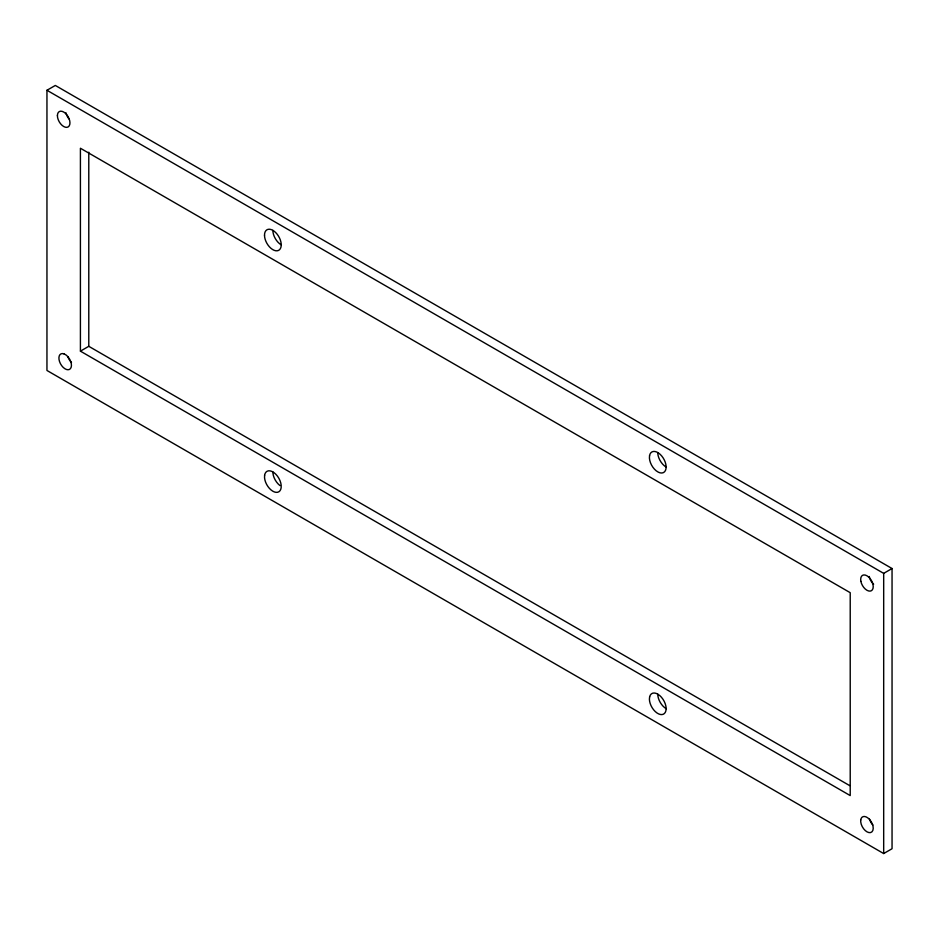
<?xml version="1.0" encoding="UTF-8"?>
<svg xmlns="http://www.w3.org/2000/svg" width="939" height="939" viewBox="0 0 939 939"><rect width="100%" height="100%" fill="white"/><g stroke="black" fill="none" stroke-linecap="round" stroke-linejoin="round"><path stroke-width="1.41" d="M272.944 471.953L272.92 473.033A11.831 6.831 60 0 0 279.986 485.58M657.816 452.586L657.781 453.255A11.831 6.831 60 0 0 664.554 465.955L666.127 466.976M657.781 694.144L657.769 694.344A11.831 6.831 60 0 0 666.314 708.734M46.95 90.273L55.319 85.449L892.05 568.529L892.05 848.727L883.681 853.551L46.95 370.471L46.95 90.273L883.681 573.365L892.05 568.529M80.414 351.151L850.218 795.579L850.218 592.685L80.414 148.245L80.414 351.151L88.782 346.315L849.689 785.614M883.681 573.365L883.681 853.551M88.782 152.177L88.782 346.315M68.911 118.901A8.874 5.129 60 0 1 65.988 112.809M71.493 362.513A8.874 5.129 60 0 1 67.901 356.761M872.871 825.005A8.874 5.129 60 0 1 869.502 819.101M873.646 584.222A8.874 5.129 60 0 1 869.244 576.511M281.231 244.856A11.831 6.831 60 0 1 272.873 230.36M860.734 819.982L860.723 821.871A8.874 5.129 60 0 0 867.178 831.942A8.874 5.129 60 0 0 873.211 828.55A8.874 5.129 60 0 0 867.812 817.892L866.169 816.93A8.874 5.129 60 0 0 860.734 819.982M264.598 475.369L264.552 477.857A11.831 6.831 60 0 0 272.709 491.144A11.831 6.831 60 0 0 281.137 487.799L281.184 485.299A11.831 6.831 60 0 0 274.118 472.74L271.934 471.437A11.831 6.831 60 0 0 264.598 475.369M649.553 455.65L649.424 458.091A11.831 6.831 60 0 0 656.185 470.791L658.368 472.2A11.831 6.831 60 0 0 665.986 468.784L666.115 466.343A11.831 6.831 60 0 0 658.262 452.856A11.831 6.831 60 0 0 649.553 455.65M649.635 696.808L649.401 699.179A11.831 6.831 60 0 0 656.854 712.877A11.831 6.831 60 0 0 665.892 710.788L666.127 708.417A11.831 6.831 60 0 0 659.753 695.564L657.582 694.038A11.831 6.831 60 0 0 649.635 696.808M63.969 353.862L62.408 353.569A8.874 5.129 60 0 0 61.669 365.647A8.874 5.129 60 0 0 71.434 365.776L71.329 363.827A8.874 5.129 60 0 0 63.969 353.862M57.408 115.638A8.874 5.129 60 0 0 66.822 127.352A8.874 5.129 60 0 0 66.822 114.804A8.874 5.129 60 0 0 57.408 115.638M860.875 581.347A8.874 5.129 60 0 0 871.357 590.725A8.874 5.129 60 0 0 868.61 576.992A8.874 5.129 60 0 0 860.875 581.347M264.505 235.196A11.831 6.831 60 0 0 277.052 250.807A11.831 6.831 60 0 0 277.052 234.069A11.831 6.831 60 0 0 264.505 235.196"/></g></svg>
